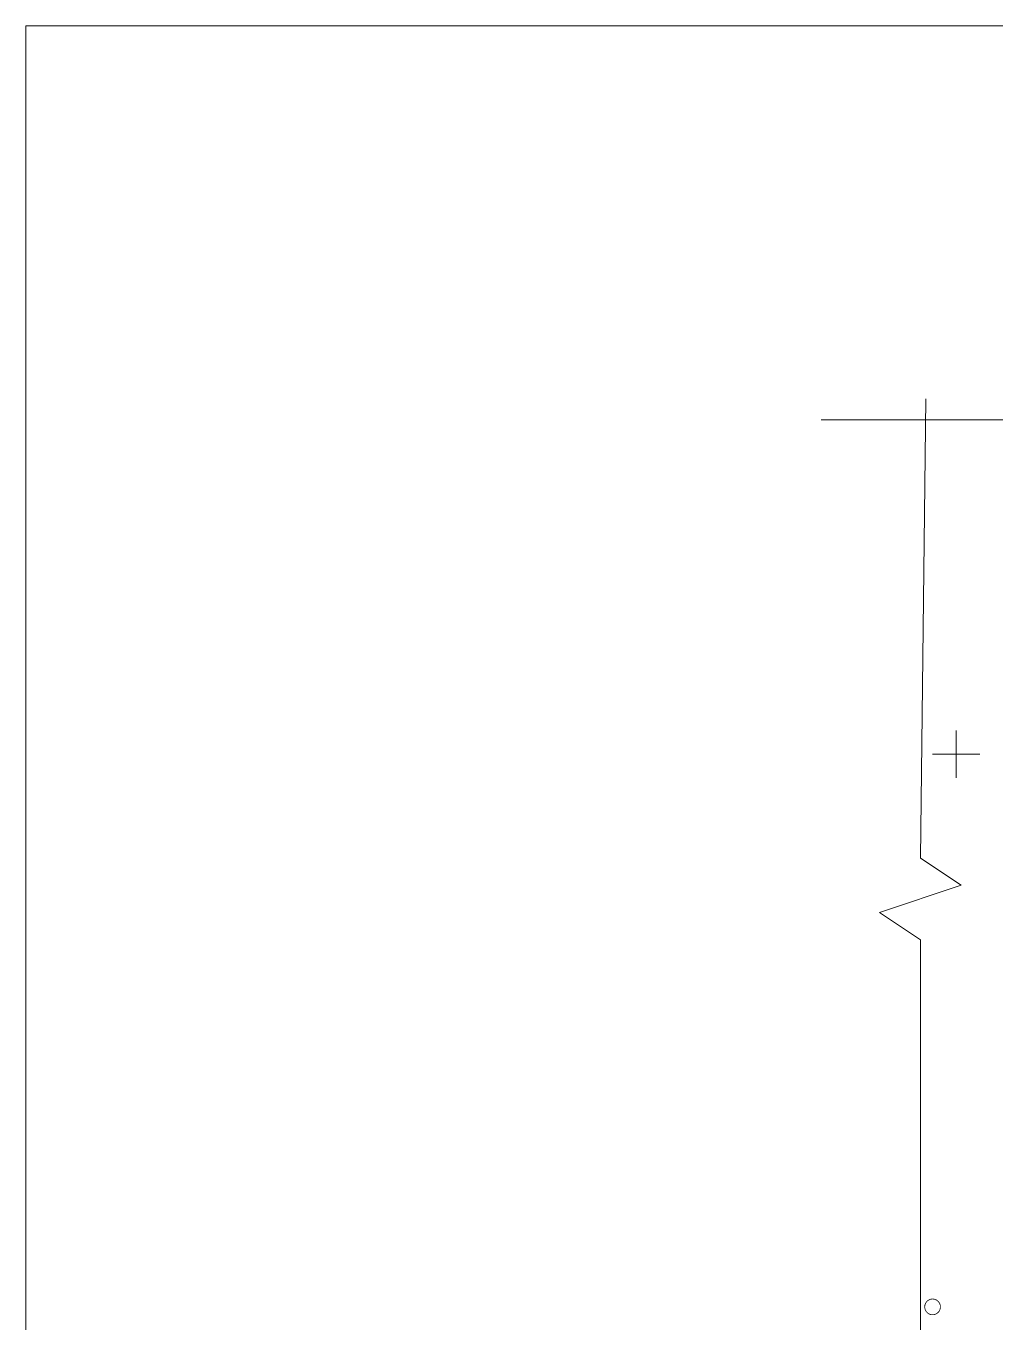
# Model space of a CAD drawing. Header units: millimetres. Extents: x -338 to 6826, y -8218 to 3153.
# Drawn here: x -338 to -108.4, y -7191.4 to -6884.5 of the extents above; entities that cross this region are included whole.
import ezdxf

# ---------------------------------------------------------------- set-up
doc = ezdxf.new("R2010")
doc.units = ezdxf.units.MM
for name, color, linetype, lineweight in [('Рамка толстая', 7, 'Continuous', 60), ('Рамка тонкая', 5, 'Continuous', 25), ('Строительный', 251, 'Continuous', 13)]:
    doc.layers.add(name, color=color, linetype=linetype, lineweight=lineweight)

# ---------------------------------------------------------------- blocks, each defined once
blk = doc.blocks.new('Крест')
at = {"color": 0, "linetype": 'Continuous', "lineweight": 0, "flags": 128}
for points in [[(0, -1), (0, 1)], [(-1, 0), (1, 0)]]:
    blk.add_lwpolyline(points, dxfattribs=at)
blk = doc.blocks.new('2004 - 372 лес сажен d-2.0')
at = {"color": 7, "linetype": 'Continuous', "lineweight": 0, "const_width": 0.1, "flags": 128}
blk.add_lwpolyline([(0, 1), (0.269797, 0.962917), (0.519584, 0.854419), (0.730836, 0.682553), (0.887885, 0.460065), (0.979084, 0.203456), (0.997669, -0.068242), (0.942261, -0.33488), (0.81697, -0.57668), (0.631088, -0.775711), (0.398401, -0.917211), (0.136167, -0.990686), (-0.136167, -0.990686), (-0.398401, -0.917211), (-0.631088, -0.775711), (-0.81697, -0.57668), (-0.942261, -0.33488), (-0.997669, -0.068242), (-0.979084, 0.203456), (-0.887885, 0.460065), (-0.730836, 0.682553), (-0.519584, 0.854419), (-0.269797, 0.962917), (0, 1)], close=True, dxfattribs=at)

msp = doc.modelspace()

# ---------------------------------------------------------------- linework, layer by layer
at = {"layer": 'Рамка толстая', "color": 18, "lineweight": 20, "true_color": 0x000000}
for q in [(630.67, -6884.48), (-337.95, -8217.6)]:
    msp.add_line((-337.95, -6884.48), q, dxfattribs=at)
at = {"layer": 'Рамка тонкая', "lineweight": 20}
for p, q in [((-124.8, -6972.77), (-126.06, -7081.55)), ((-149.58, -6977.76), (2.33, -6977.76)), ((-126.06, -7081.55), (-116.38, -7088)), ((-116.38, -7088), (-135.74, -7094.45)), ((-135.74, -7094.45), (-126.06, -7100.91)), ((-126.06, -7100.91), (-126.06, -7288.51))]:
    msp.add_line(p, q, dxfattribs=at)

# ---------------------------------------------------------------- block references
at = {"layer": 'Строительный', "color": 136, "lineweight": 20, "true_color": 0x008080, "xscale": 5.61, "yscale": 5.61, "zscale": 3.74}
msp.add_blockref('Крест', (-117.56, -7056.95), dxfattribs=at)
at = {"layer": 'Строительный', "color": 7, "lineweight": 20, "xscale": 1.87, "yscale": 1.87, "zscale": 3.74}
msp.add_blockref('2004 - 372 лес сажен d-2.0', (-123.17, -7187.85), dxfattribs=at)

doc.saveas('drawing.dxf')
